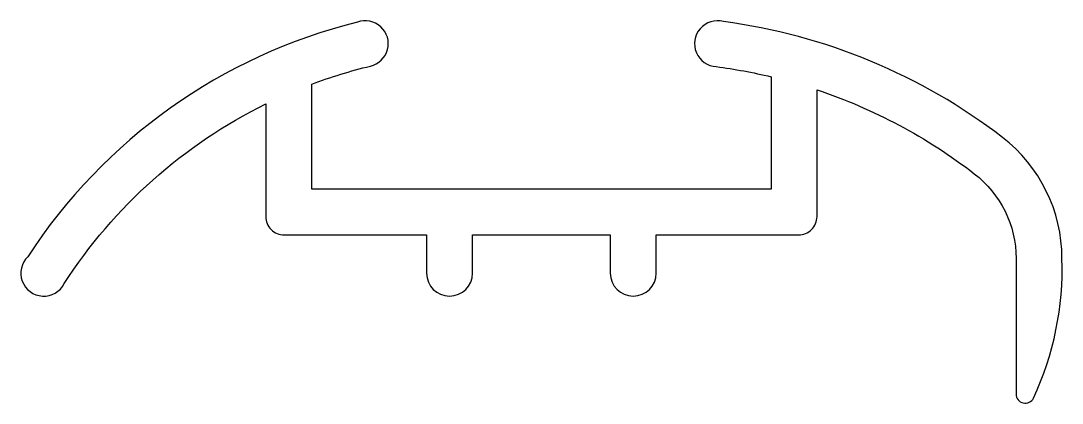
# Model space of a CAD drawing. Extents: x -649.1 to -615, y 77.3 to 89.8.
import ezdxf

# ---------------------------------------------------------------- set-up
doc = ezdxf.new("R2010")
doc.units = 0
doc.layers.add('ANA', color=220, linetype='CONTINUOUS')

msp = doc.modelspace()

# ---------------------------------------------------------------- linework, layer by layer
at = {"layer": 'ANA', "color": 0}
msp.add_lwpolyline([(-634.301, 82.808), (-629.801, 82.808), (-629.801, 81.558, 1), (-628.301, 81.558), (-628.301, 82.808), (-623.651, 82.808, 0.414214), (-623.051, 83.408), (-623.051, 87.551, -0.08375), (-617.915, 84.809, -0.232671), (-616.551, 82.037), (-616.551, 77.608, 0.79615), (-615.981, 77.477, 0.117962), (-615.051, 82.037, 0.232671), (-616.999, 85.998, 0.132019), (-626.106, 89.782, 1.111381), (-626.34, 88.309, -0.026002), (-624.551, 87.98), (-624.551, 84.308), (-639.551, 84.308), (-639.551, 87.738, -0.030366), (-637.637, 88.326, 1.06839), (-638.06, 89.762, 0.190153), (-648.822, 82.097, 1.181041), (-647.632, 81.218, -0.136103), (-641.051, 87.089), (-641.051, 83.408, 0.414214), (-640.451, 82.808), (-635.801, 82.808), (-635.801, 81.558, 1), (-634.301, 81.558)], format="xyb", close=True, dxfattribs=at)

doc.saveas('drawing.dxf')
